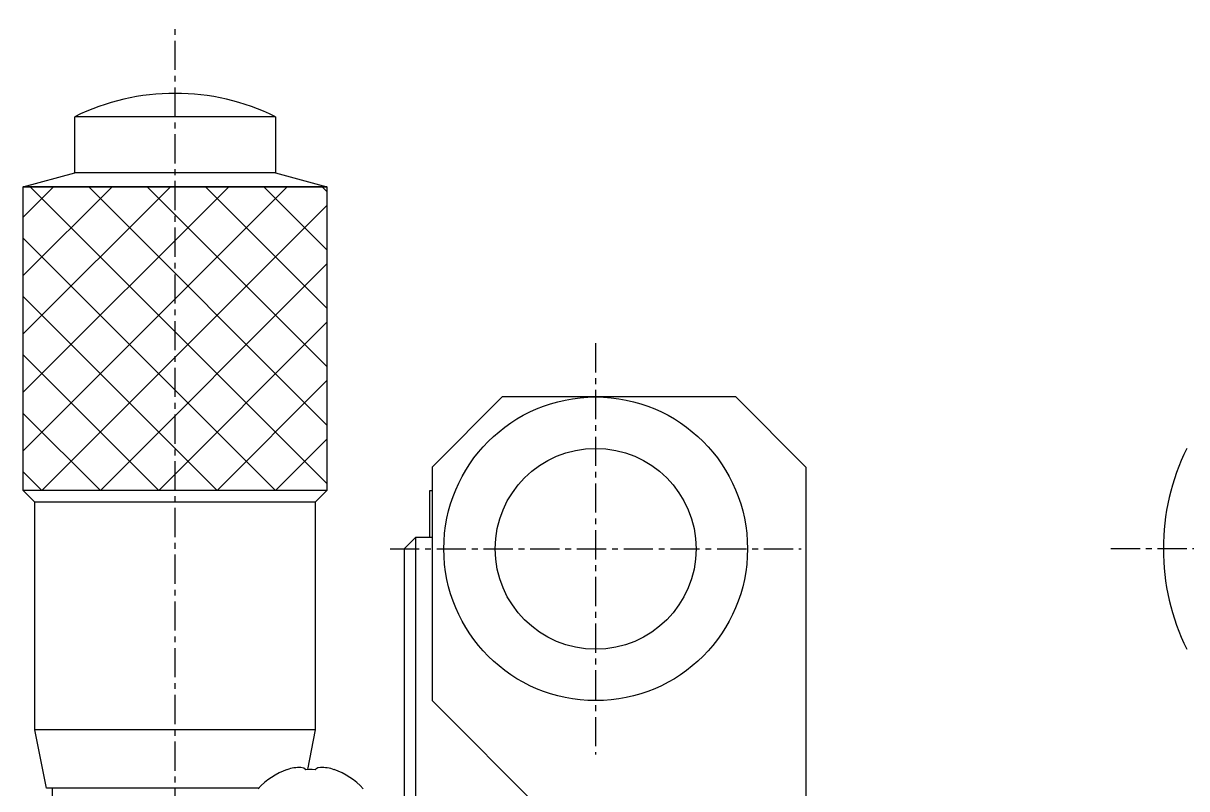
# Model space of a CAD drawing. Extents: x 72 to 479, y 51 to 365.
# Drawn here: x 331.13 to 380.93, y 200.09 to 232.86 of the extents above; entities that cross this region are included whole.
import ezdxf

# ---------------------------------------------------------------- set-up
doc = ezdxf.new("R2010")
doc.units = 0
doc.linetypes.add('CENTER', pattern=[2, 1.25, -0.25, 0.25, -0.25])
doc.layers.get('0').update_dxf_attribs({"linetype": 'CONTINUOUS'})
doc.layers.add('CENTER', color=1, linetype='CENTER')

msp = doc.modelspace()

# ---------------------------------------------------------------- linework, layer by layer
at = {"color": 7, "linetype": 'CONTINUOUS'}
for p, q in [((337.627, 228.862), (333.327, 228.862)), ((333.327, 226.452), (333.327, 228.862)), ((341.927, 228.862), (337.627, 228.862)), ((341.927, 228.862), (341.927, 226.452)), ((331.127, 225.862), (333.327, 226.452)), ((337.627, 226.452), (333.327, 226.452)), ((341.927, 226.452), (337.627, 226.452)), ((341.927, 226.452), (344.127, 225.862)), ((337.627, 225.862), (331.127, 225.862)), ((331.127, 212.862), (331.127, 225.862)), ((331.127, 225.862), (344.127, 225.862)), ((344.127, 225.862), (344.127, 212.862)), ((348.627, 213.862), (351.627, 216.862)), ((355.627, 216.862), (351.627, 216.862)), ((361.627, 216.862), (355.627, 216.862)), ((361.627, 216.862), (364.627, 213.862)), ((348.627, 213.862), (348.627, 203.862)), ((364.627, 213.862), (364.627, 198.862)), ((331.627, 212.362), (331.127, 212.862)), ((344.127, 212.862), (331.127, 212.862)), ((344.127, 212.862), (337.627, 212.862)), ((344.127, 212.862), (343.627, 212.362)), ((348.527, 210.862), (348.527, 212.862)), ((348.527, 212.862), (348.627, 212.862)), ((337.627, 212.362), (331.627, 212.362)), ((331.627, 202.612), (331.627, 212.362)), ((343.627, 212.362), (337.627, 212.362)), ((343.627, 212.362), (343.627, 202.612)), ((347.427, 210.362), (347.927, 210.862)), ((347.927, 198.862), (347.927, 210.862)), ((347.927, 210.862), (348.627, 210.862)), ((347.427, 210.362), (347.427, 198.862)), ((353.327, 199.162), (348.627, 203.862)), ((337.627, 202.612), (331.627, 202.612)), ((332.127, 200.112), (331.627, 202.612)), ((343.627, 202.612), (337.627, 202.612)), ((343.627, 202.612), (343.286, 200.908)), ((342.425, 200.906), (342.42, 200.911)), ((343.14, 200.978), (343.012, 201.002)), ((343.226, 200.906), (343.14, 200.978)), ((343.358, 200.911), (343.226, 200.906)), ((343.49, 200.911), (343.358, 200.911)), ((343.627, 200.906), (343.49, 200.911)), ((343.643, 200.935), (343.627, 200.906)), ((343.735, 200.985), (343.643, 200.935)), ((343.845, 201.003), (343.735, 200.985)), ((344.434, 200.911), (344.428, 200.906)), ((337.627, 200.112), (332.127, 200.112)), ((332.377, 198.862), (332.377, 200.112)), ((341.196, 200.112), (337.627, 200.112))]:
    msp.add_line(p, q, dxfattribs=at)
at = {"color": 3, "linetype": 'CONTINUOUS'}
for p, q in [((331.127, 212.862), (331.127, 225.862)), ((331.127, 224.562), (332.427, 225.862)), ((331.127, 222.062), (334.927, 225.862)), ((331.127, 219.562), (337.427, 225.862)), ((331.127, 217.062), (339.927, 225.862)), ((331.127, 214.562), (342.427, 225.862)), ((331.427, 225.862), (344.127, 213.162)), ((333.927, 225.862), (344.127, 215.662)), ((336.427, 225.862), (344.127, 218.162)), ((344.127, 225.862), (337.627, 225.862)), ((338.927, 225.862), (344.127, 220.662)), ((341.427, 225.862), (344.127, 223.162)), ((343.927, 225.862), (344.127, 225.662)), ((344.127, 225.862), (344.127, 212.862)), ((331.927, 212.862), (344.127, 225.062)), ((331.127, 223.662), (341.927, 212.862)), ((334.427, 212.862), (344.127, 222.562)), ((331.127, 221.162), (339.427, 212.862)), ((336.927, 212.862), (344.127, 220.062)), ((331.127, 218.662), (336.927, 212.862)), ((339.427, 212.862), (344.127, 217.562)), ((331.127, 216.162), (334.427, 212.862)), ((341.927, 212.862), (344.127, 215.062)), ((331.127, 213.662), (331.927, 212.862)), ((337.627, 212.862), (331.127, 212.862))]:
    msp.add_line(p, q, dxfattribs=at)
at = {"color": 7, "linetype": 'CONTINUOUS'}
for radius in [6.5, 4.3]:
    msp.add_circle((355.627, 210.362), radius, dxfattribs=at)
for centre, radius, start, end in [((337.627, 220.117), 9.745, 63.8162, 116.1838), ((389.672, 210.362), 9.745, 153.8162, 206.1838), ((343.427, 198.034), 3.049, 109.2797, 137.5641), ((342.968, 199.428), 1.575, 88.3993, 110.1654), ((343.878, 199.39), 1.613, 70.0717, 91.1712), ((343.427, 198.034), 3.049, 42.4359, 70.7205)]:
    msp.add_arc(centre, radius, start, end, dxfattribs=at)
at = {"layer": 'CENTER', "color": 1, "linetype": 'CENTER'}
for p, q in [((337.627, 196.862), (337.627, 232.862)), ((355.627, 219.162), (355.627, 201.562)), ((346.827, 210.362), (364.427, 210.362)), ((440.927, 210.362), (377.427, 210.362))]:
    msp.add_line(p, q, dxfattribs=at)

doc.saveas('drawing.dxf')
